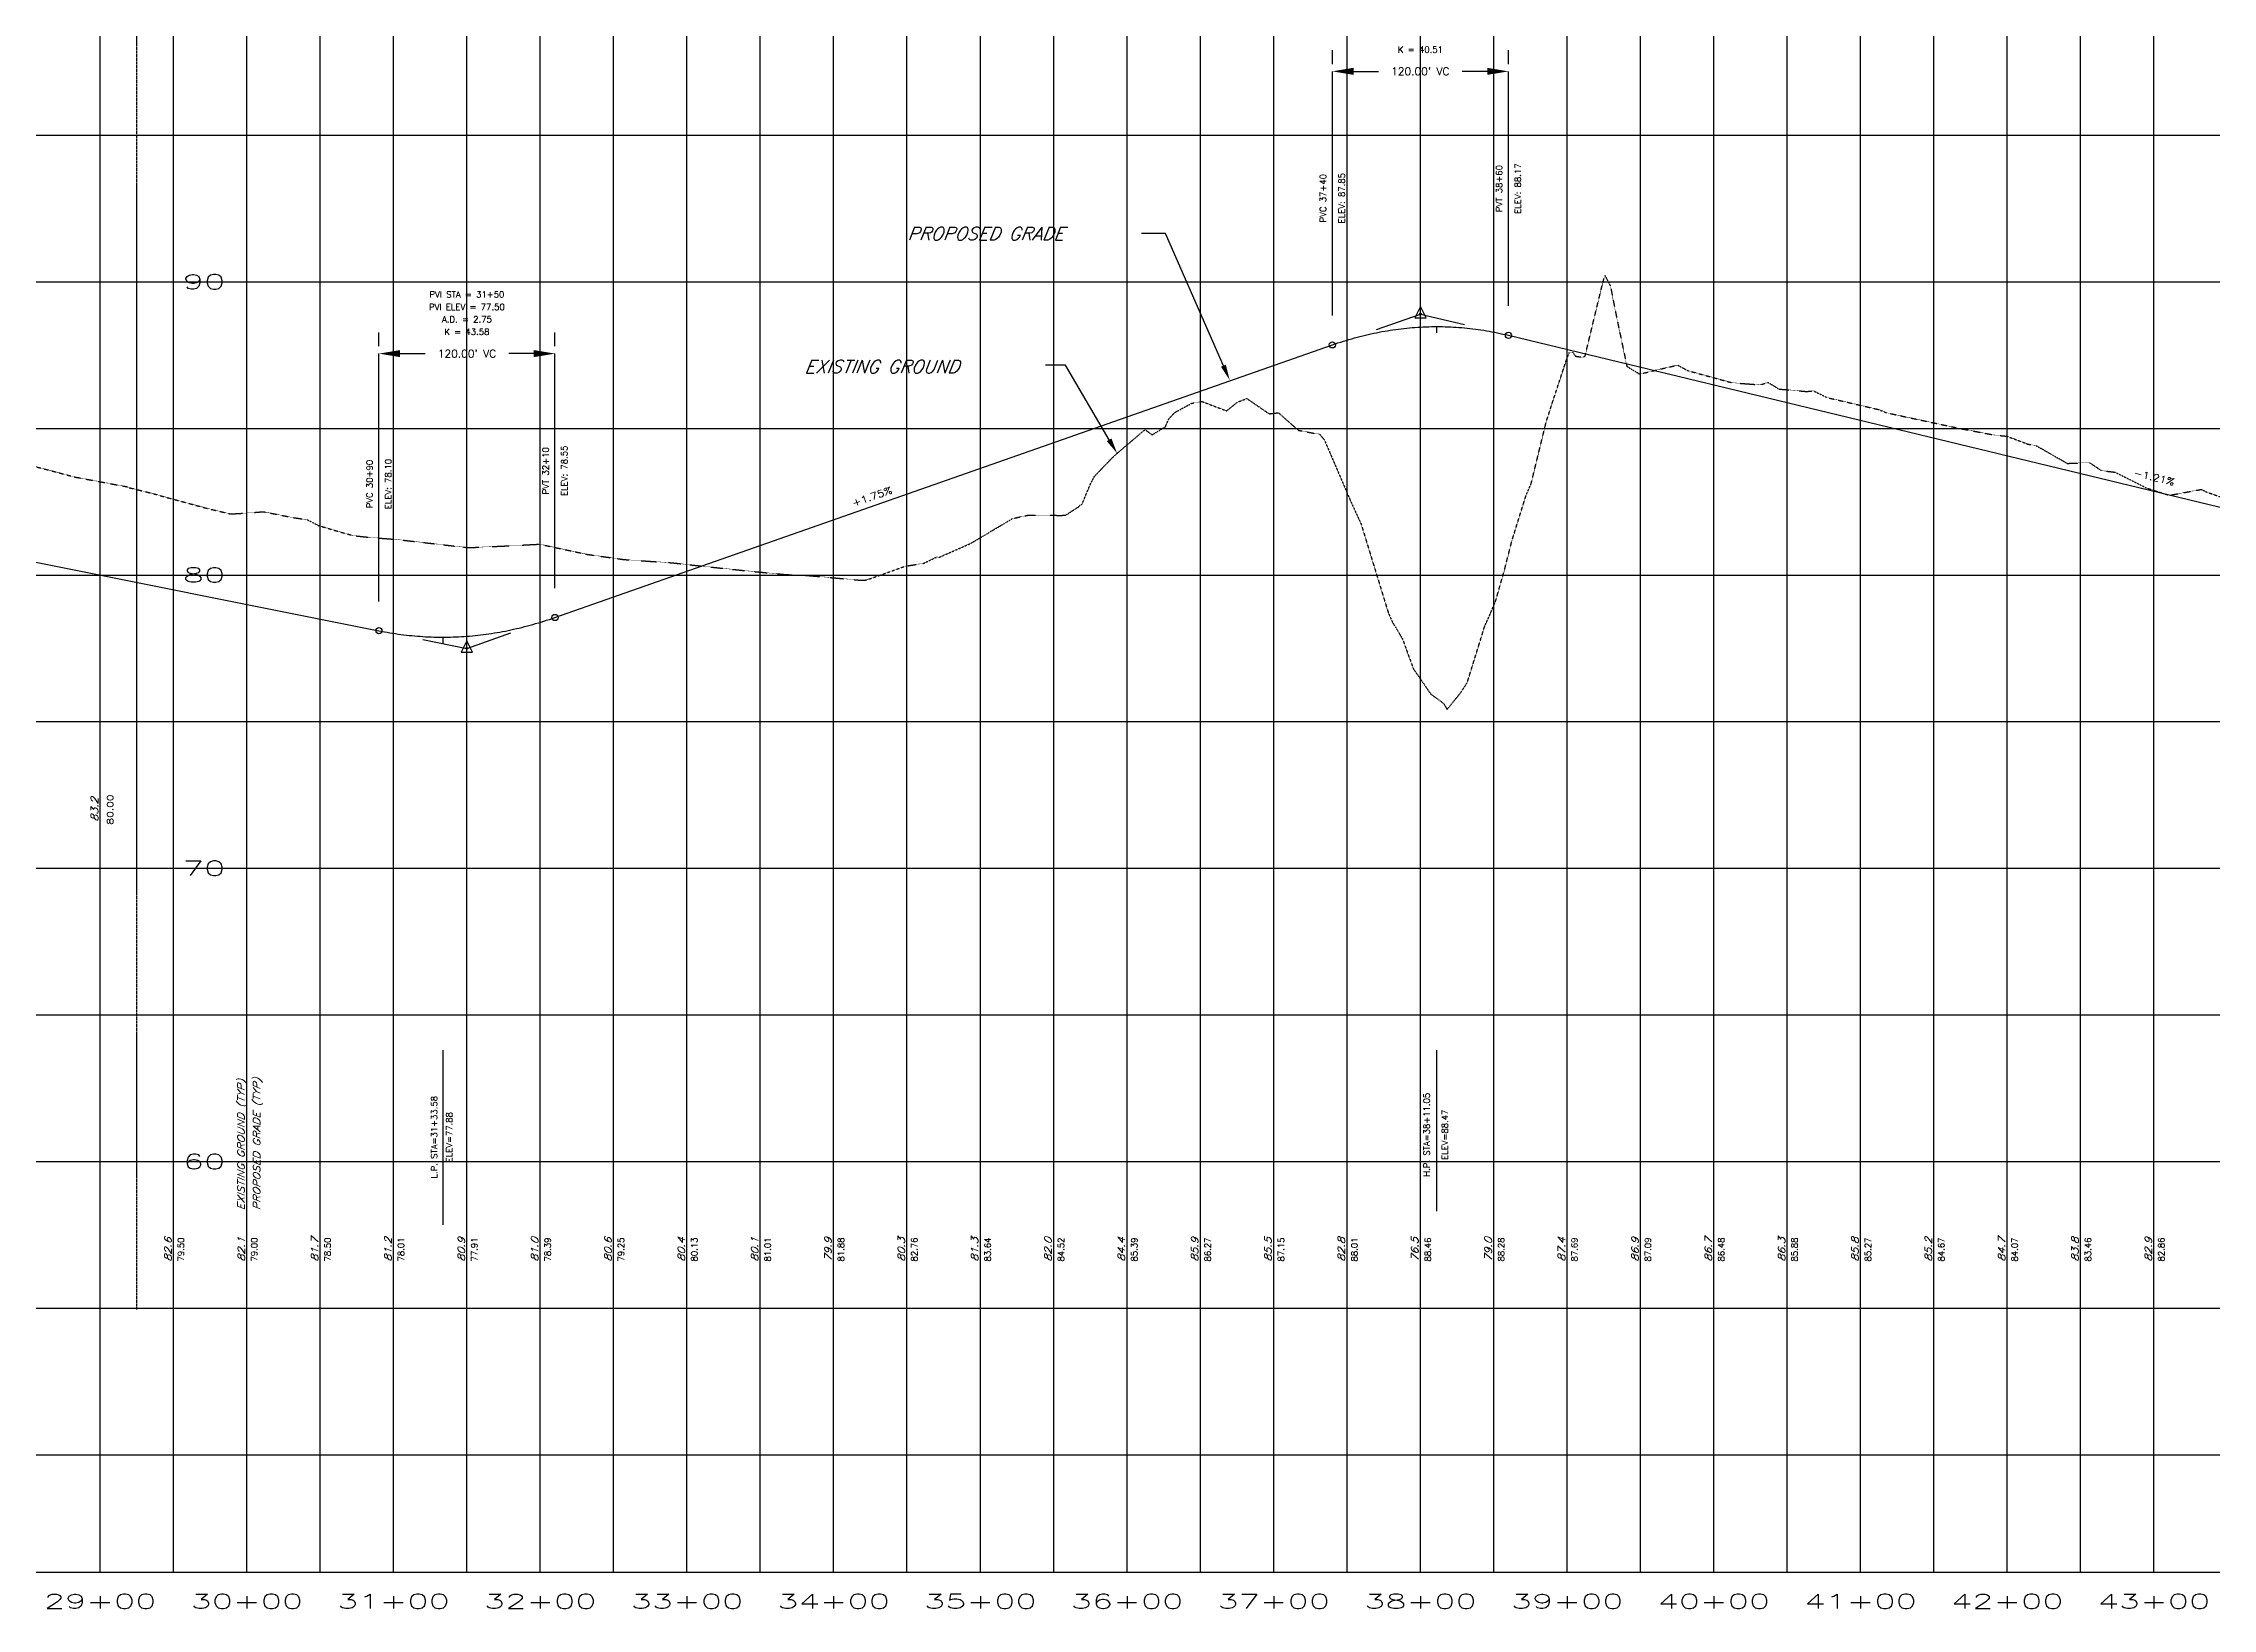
# Model space of a CAD drawing. Header units: inches. Extents: x 42 to 5940, y 215 to 3803.
# Drawn here: x 2991 to 4470, y 215 to 1283 of the extents above; entities that cross this region are included whole.
import ezdxf
from ezdxf.enums import TextEntityAlignment as Align

# ---------------------------------------------------------------- set-up
doc = ezdxf.new("R2010")
doc.units = ezdxf.units.IN
doc.header["$MEASUREMENT"] = 0
doc.linetypes.add('DASHED4', pattern=[0.1875, 0.125, -0.0625])
doc.linetypes.add('MATCH', pattern=[2.5, 1.25, -0.25, 0.25, -0.25, 0.25, -0.25])
for name, color, linetype in [('LOOP1PBASE', 6, 'Continuous'), ('LOOP1PEGCT', 3, 'Continuous'), ('LOOP1PFGCT', 3, 'Continuous'), ('LOOP1PGRID', 9, 'Continuous'), ('LOOP1PGRIDT', 6, 'Continuous'), ('LOOPPEGC', 3, 'DASHED4'), ('LOOPPEGCT', 3, 'Continuous'), ('LOOPPFGC', 5, 'Continuous'), ('LOOPPFGCT', 3, 'Continuous'), ('P2EGT', 5, 'Continuous'), ('P2MLL', 5, 'MATCH'), ('P2PGT', 5, 'Continuous'), ('P7EGD', 6, 'Continuous'), ('P7PGD', 6, 'Continuous')]:
    doc.layers.add(name, color=color, linetype=linetype)
doc.styles.add('120SL', font='simplex.shx', dxfattribs={"oblique": 22, "height": 8.48})
doc.styles.add('140', font='simplex.shx', dxfattribs={"width": 1.7, "height": 9.944})
doc.styles.add('60', font='simplex.shx', dxfattribs={"width": 1.15, "height": 6})
doc.styles.add('60L', font='simplex.shx', dxfattribs={"height": 5.3})
doc.styles.add('60S', font='simplex.shx', dxfattribs={"width": 1.15, "oblique": 22, "height": 4.8})
doc.styles.add('80CL', font='simplex.shx', dxfattribs={"width": 1.33, "height": 4})
doc.dimstyles.get("Standard").update_dxf_attribs({"dimtxt": 0.18, "dimasz": 0.18, "dimexe": 0.18, "dimexo": 0.0625, "dimgap": 0.09, "dimtad": 0, "dimtih": 1, "dimtoh": 1, "dimdec": 4, "dimzin": 0, "dimdsep": 46, "dimtxsty": 'Standard', "dimcen": 0.09, "dimadec": 0, "dimazin": 0, "dimtfac": 1, "dimtdec": 4, "dimtofl": 0, "dimtmove": 0, "dimatfit": 3, "dimfxl": 1, "dimtolj": 1, "dimtzin": 0, "dimarcsym": 0})

# ---------------------------------------------------------------- blocks, each defined once
blk = doc.blocks.new('*D4')
at = {"layer": 'DEFPOINTS', "color": 0}
for p in [(3870, 1263.5), (3990, 1263.5), (3990, 1263.5)]:
    blk.add_point(p, dxfattribs=at)
at = {"layer": 'LOOP1PFGCT', "color": 0, "lineweight": -2}
for p, q in [((3870, 1268.5), (3870, 1277.9)), ((3990, 1268.5), (3990, 1277.9)), ((3884.4, 1263.5), (3901.5, 1263.5)), ((3975.6, 1263.5), (3958.5, 1263.5))]:
    blk.add_line(p, q, dxfattribs=at)
at = {"layer": 'LOOP1PFGCT', "color": 0}
for points in [[(3884.4, 1265.9), (3884.4, 1261.1), (3870, 1263.5)], [(3975.6, 1265.9), (3975.6, 1261.1), (3990, 1263.5)]]:
    blk.add_solid(points, dxfattribs=at)
at = {"layer": 'LOOP1PFGCT', "color": 0, "insert": (3930, 1263.5), "char_height": 5.3, "attachment_point": 5, "style": '60L'}
blk.add_mtext("\\A1;120.00' VC", dxfattribs=at)
blk = doc.blocks.new('*D5')
at = {"layer": 'DEFPOINTS', "color": 0}
for p in [(3220, 1071), (3340, 1071), (3340, 1071)]:
    blk.add_point(p, dxfattribs=at)
at = {"layer": 'LOOP1PFGCT', "color": 0, "lineweight": -2}
for p, q in [((3220, 1076), (3220, 1085.4)), ((3340, 1076), (3340, 1085.4)), ((3234.4, 1071), (3251.5, 1071)), ((3325.6, 1071), (3308.5, 1071))]:
    blk.add_line(p, q, dxfattribs=at)
at = {"layer": 'LOOP1PFGCT', "color": 0}
for points in [[(3234.4, 1073.4), (3234.4, 1068.6), (3220, 1071)], [(3325.6, 1073.4), (3325.6, 1068.6), (3340, 1071)]]:
    blk.add_solid(points, dxfattribs=at)
at = {"layer": 'LOOP1PFGCT', "color": 0, "insert": (3280, 1071), "char_height": 5.3, "attachment_point": 5, "style": '60L'}
blk.add_mtext("\\A1;120.00' VC", dxfattribs=at)
blk = doc.blocks.new('PVI2')
for p, q in [((0, 0.1), (-0.075, -0.05)), ((0.075, -0.05), (0, 0.1)), ((-0.075, -0.05), (0.075, -0.05))]:
    blk.add_line(p, q)
blk.add_circle((0, 0), 0.0125)
at = {"flags": 1}
for tag, p in [('K', (0, -0.005)), ('LENGTH', (0, -0.033))]:
    blk.add_attdef(tag, text='', height=0.01, dxfattribs=at).set_placement(p, align=Align.CENTER)
blk = doc.blocks.new('PG')
at = {"layer": 'P7PGD'}
for p, q in [((-0.547, 1.251), (-0.753, 1.251)), ((-0.054, 0.124), (-0.547, 1.251))]:
    blk.add_line(p, q, dxfattribs=at)
blk.add_solid([(-0.034, 0.133), (-0.075, 0.115), (0, 0)], dxfattribs=at)
at = {"layer": 'P2PGT', "style": '120SL', "oblique": 22}
blk.add_text('PROPOSED GRADE', height=0.11, dxfattribs=at).set_placement((-2.082, 1.25), align=Align.MIDDLE)
blk = doc.blocks.new('EG')
at = {"layer": 'P7EGD'}
for p, q in [((-0.44, 0.755), (-0.611, 0.755)), ((-0.068, 0.117), (-0.44, 0.755))]:
    blk.add_line(p, q, dxfattribs=at)
blk.add_solid([(-0.049, 0.129), (-0.088, 0.106), (0, 0.001)], dxfattribs=at)
at = {"layer": 'P2EGT', "style": '120SL', "oblique": 22}
blk.add_text('EXISTING GROUND', height=0.11, dxfattribs=at).set_placement((-2.008, 0.742), align=Align.MIDDLE)

msp = doc.modelspace()

# ---------------------------------------------------------------- linework, layer by layer
at = {"layer": 'LOOP1PBASE'}
for p, q in [((100, 320), (5911.991, 320)), ((3030, 240), (3030, 320)), ((3080, 240), (3080, 320)), ((3130, 240), (3130, 320)), ((3180, 240), (3180, 320)), ((3230, 240), (3230, 320)), ((3280, 240), (3280, 320)), ((3330, 240), (3330, 320)), ((3380, 240), (3380, 320)), ((3430, 240), (3430, 320)), ((3480, 240), (3480, 320)), ((3530, 240), (3530, 320)), ((3580, 240), (3580, 320)), ((3630, 240), (3630, 320)), ((3680, 240), (3680, 320)), ((3730, 240), (3730, 320)), ((3780, 240), (3780, 320)), ((3830, 240), (3830, 320)), ((3880, 240), (3880, 320)), ((3930, 240), (3930, 320)), ((3980, 240), (3980, 320)), ((4030, 240), (4030, 320)), ((4080, 240), (4080, 320)), ((4130, 240), (4130, 320)), ((4180, 240), (4180, 320)), ((4230, 240), (4230, 320)), ((4280, 240), (4280, 320)), ((4330, 240), (4330, 320)), ((4380, 240), (4380, 320)), ((4430, 240), (4430, 320)), ((100, 240), (5911.991, 240))]:
    msp.add_line(p, q, dxfattribs=at)
at = {"layer": 'LOOP1PFGCT'}
for p, q in [((3870, 1096.95385), (3870, 1263.49854)), ((3990, 1103.49854), (3990, 1263.49854)), ((3900, 1087.47692), (3930, 1098)), ((3930, 1098), (3960, 1090.74927)), ((3941.04663, 1089.41433), (3941.04663, 1085.17433)), ((3220, 902), (3220, 1071.04615)), ((3340, 911.04615), (3340, 1071.04615)), ((3250, 876), (3280, 870)), ((3263.57542, 877.64246), (3263.57542, 873.40246)), ((3280, 870), (3310, 880.52308)), ((3263.57542, 595.92719), (3263.57542, 476.82763)), ((3941.04663, 595.92719), (3941.04663, 486.13978))]:
    msp.add_line(p, q, dxfattribs=at)
for centre in [(3990, 1083.49854), (3870, 1076.95385), (3340, 891.04615), (3220, 882)]:
    msp.add_circle(centre, 2.12, dxfattribs=at)
at = {"layer": 'LOOP1PGRID'}
for p, q in [((3030, 320), (3030, 1920)), ((3080, 320), (3080, 1920)), ((3130, 320), (3130, 1920)), ((3180, 320), (3180, 1920)), ((3230, 320), (3230, 1920)), ((3280, 320), (3280, 1920)), ((3330, 320), (3330, 1920)), ((3380, 320), (3380, 1920)), ((3430, 320), (3430, 1920)), ((3480, 320), (3480, 1920)), ((3530, 320), (3530, 1920)), ((3580, 320), (3580, 1920)), ((3630, 320), (3630, 1920)), ((3680, 320), (3680, 1920)), ((3730, 320), (3730, 1920)), ((3780, 320), (3780, 1920)), ((3830, 320), (3830, 1920)), ((3880, 320), (3880, 1920)), ((3930, 320), (3930, 1920)), ((3980, 320), (3980, 1920)), ((4030, 320), (4030, 1920)), ((4080, 320), (4080, 1920)), ((4130, 320), (4130, 1920)), ((4180, 320), (4180, 1920)), ((4230, 320), (4230, 1920)), ((4280, 320), (4280, 1920)), ((4330, 320), (4330, 1920)), ((4380, 320), (4380, 1920)), ((4430, 320), (4430, 1920)), ((100, 1220), (5911.991, 1220)), ((100, 1120), (5911.991, 1120)), ((100, 1020), (5911.991, 1020)), ((100, 920), (5911.991, 920)), ((100, 820), (5911.991, 820)), ((100, 720), (5911.991, 720)), ((100, 620), (5911.991, 620)), ((100, 520), (5911.991, 520)), ((100, 420), (5911.991, 420))]:
    msp.add_line(p, q, dxfattribs=at)
at = {"layer": 'LOOPPEGC', "flags": 128}
msp.add_lwpolyline([(100, 1852.53521), (103.74775, 1849.95671), (105.83689, 1849.84653), (116.90705, 1841.89081), (122.22956, 1841.06952), (131.18519, 1835.14973), (131.18678, 1835.20761), (132.44536, 1833.14277), (134.12642, 1831.92217), (147.36943, 1822.36225), (157.52113, 1812.31351), (175.80203, 1804.37002), (176.70368, 1803.28428), (178.1277, 1803.38319), (178.85228, 1802.94789), (179.71899, 1802.41665), (181.88519, 1800.11768), (184.03853, 1797.82772), (187.21295, 1796.36302), (189.05646, 1795.1141), (192.22286, 1793.81256), (196.32336, 1792.18392), (197.11112, 1791.61037), (197.8907, 1791.07978), (201.99573, 1789.28738), (202.88246, 1788.78728), (206.99777, 1787.16205), (207.87621, 1786.66699), (211.99373, 1784.87589), (212.63019, 1784.52718), (216.12414, 1782.74412), (216.74588, 1782.40211), (220.25823, 1780.61028), (221.08572, 1780.28179), (225.26575, 1777.97269), (226.07182, 1777.65217), (230.27182, 1775.49765), (230.70755, 1775.31105), (231.63364, 1775.0175), (234.6318, 1773.68021), (236.25932, 1772.65277), (237.10303, 1771.97368), (256.56914, 1759.3943), (258.85005, 1758.01577), (261.14744, 1756.53719), (262.21475, 1755.88752), (264.53041, 1754.39508), (266.86115, 1752.89514), (269.21528, 1751.2802), (280.24744, 1744.11831), (282.67602, 1742.55079), (283.05427, 1742.35327), (285.50391, 1740.7561), (287.99734, 1739.13068), (290.53431, 1737.47445), (300.85083, 1730.77605), (303.42937, 1729.09235), (304.01193, 1728.66872), (306.64457, 1726.95937), (310.64787, 1723.28358), (313.27921, 1721.47676), (314.64264, 1720.51289), (316.00883, 1719.65271), (316.66287, 1718.68314), (323.49574, 1712.34224), (332.50515, 1705.7432), (335.24254, 1703.33533), (345.76525, 1693.59673), (348.47494, 1691.10053), (350.63704, 1689.25407), (352.80437, 1687.2879), (363.3796, 1677.56212), (366.05517, 1674.55199), (368.75421, 1671.61726), (371.48309, 1668.64705), (374.26304, 1665.51747), (374.76017, 1664.95339), (377.58545, 1662.21974), (380.46039, 1659.44297), (383.37403, 1656.50891), (393.27952, 1647.40646), (397.22487, 1644.42136), (400.76026, 1640.0558), (411.07556, 1630.20847), (421.99139, 1620.87813), (432.72848, 1610.50097), (439.92562, 1605.49469), (442.70706, 1602.60075), (445.45699, 1599.63599), (448.183, 1596.80475), (450.89699, 1593.98067), (451.96279, 1592.78184), (474.3294, 1568.57831), (476.85806, 1566.26331), (479.40558, 1563.82112), (481.93487, 1561.5164), (484.50531, 1559.06763), (486.12915, 1557.64093), (487.77563, 1556.0863), (489.03166, 1554.45616), (493.12375, 1549.12254), (493.89082, 1548.2), (497.00032, 1546.91019), (498.19892, 1547.37615), (508.98054, 1536.69592), (518.60328, 1528.75375), (521.95666, 1526.1348), (525.82869, 1522.92892), (528.31696, 1520.86876), (530.79663, 1518.80933), (532.85784, 1517.37362), (533.67759, 1516.55746), (535.33432, 1515.92872), (538.09915, 1514.17172), (538.47653, 1513.95422), (538.74127, 1513.83637), (538.77066, 1513.75578), (540.27425, 1512.50791), (545.73616, 1505.87229), (546.12897, 1505.02208), (555.88954, 1495.09588), (561.9584, 1488.97255), (565.53494, 1485.35207), (567.20241, 1483.40874), (567.22531, 1483.40874), (576.51334, 1473.0906), (581.72424, 1465.63158), (595.49262, 1451.52432), (596.32858, 1451.17906), (596.35148, 1451.17906), (598.26548, 1450.22219), (609.3141, 1439.32214), (610.53693, 1437.88929), (610.64826, 1437.71524), (616.40376, 1432.25718), (625.45474, 1418.47527), (625.47765, 1418.47527), (627.43332, 1415.48924), (635.02601, 1407.54818), (654.58091, 1387.81384), (654.60381, 1387.81384), (661.92925, 1380.55707), (662.62591, 1379.8241), (662.6294, 1379.81994), (662.67567, 1379.78456), (662.73963, 1379.73876), (662.83361, 1379.6677), (662.98568, 1379.55279), (664.00343, 1378.78428), (683.70708, 1363.39897), (683.72998, 1363.39897), (684.84755, 1362.55071), (692.02184, 1358.10497), (692.09749, 1358.0604), (692.5394, 1357.8), (693.34134, 1357.31659), (693.7615, 1357.06331), (695.68468, 1355.91614), (698.51102, 1354.4159), (701.11822, 1352.70279), (711.22757, 1346.39281), (712.83324, 1345.36202), (712.85614, 1345.36202), (718.41403, 1341.7871), (727.76284, 1336.03093), (731.31365, 1333.88439), (734.68357, 1331.72443), (737.89337, 1329.79033), (738.79578, 1329.21104), (738.81199, 1329.21104), (740.91627, 1327.86361), (743.31788, 1326.31883), (745.71077, 1324.89341), (748.67731, 1322.99572), (751.63868, 1321.10134), (762.31019, 1314.55393), (765.35644, 1312.60195), (768.40516, 1310.77378), (771.13378, 1308.94844), (773.85921, 1307.24682), (786.78061, 1300.85925), (789.78429, 1299.29912), (792.77022, 1297.62594), (795.76658, 1295.95025), (798.75104, 1294.39736), (801.74191, 1292.72489), (804.72705, 1291.05216), (807.71291, 1289.49851), (810.6995, 1287.82499), (823.8958, 1281.40485), (826.45007, 1279.99562), (829.00152, 1278.58728), (831.93605, 1276.70782), (834.87367, 1274.82554), (837.81637, 1272.94001), (840.77091, 1271.04606), (863.23591, 1257.45935), (866.13559, 1255.48353), (869.02968, 1253.62344), (871.94034, 1251.75734), (874.85613, 1249.88794), (877.45719, 1248.13126), (880.06057, 1246.49033), (882.56003, 1245.4321), (886.89825, 1241.55651), (889.38214, 1240.09166), (900.2051, 1234.19067), (903.14983, 1232.65583), (906.104, 1231.11829), (909.06822, 1229.69995), (912.02732, 1228.16599), (914.97925, 1226.75574), (917.92181, 1225.23226), (920.86136, 1223.70833), (931.57653, 1217.87646), (934.56976, 1216.44165), (935.7882, 1215.84507), (936.99719, 1215.12846), (939.98518, 1213.22113), (942.96297, 1211.1964), (948.92286, 1207.15207), (957.61367, 1201.2588), (963.49334, 1197.26582), (965.8737, 1195.62418), (967.74932, 1194.45327), (969.62216, 1193.16884), (972.54564, 1191.41958), (975.46045, 1189.67112), (986.86791, 1181.89774), (989.74698, 1180.17393), (992.62105, 1178.33844), (995.49011, 1176.62073), (998.34955, 1174.90479), (1001.0568, 1173.30769), (1003.76678, 1171.70792), (1015.86466, 1164.94505), (1018.72514, 1163.2274), (1021.59263, 1161.50825), (1021.67856, 1161.4237), (1027.4079, 1157.98195), (1033.15716, 1154.5268), (1045.10415, 1147.8), (1047.80545, 1146.19045), (1050.5129, 1144.58153), (1051.88632, 1144.02819), (1053.40109, 1143.38201), (1056.40165, 1142.22392), (1059.51954, 1140.90178), (1068.87515, 1137.34699), (1071.97053, 1136.14774), (1075.19381, 1134.92685), (1078.50863, 1133.53535), (1079.22785, 1133.25937), (1082.57984, 1132.84113), (1088.78732, 1130.48247), (1092.22998, 1130.06238), (1094.58292, 1129.69402), (1094.59854, 1129.69402), (1095.70674, 1129.49361), (1099.31506, 1128.98623), (1101.42909, 1128.64827), (1103.60686, 1128.30319), (1111.27866, 1126.49305), (1114.97601, 1125.24276), (1118.81818, 1123.78185), (1122.84117, 1122.4481), (1126.95948, 1120.91306), (1129.17825, 1120.22591), (1131.99557, 1119.83724), (1137.29514, 1119.09001), (1137.31075, 1119.09001), (1140.50101, 1118.5375), (1141.84185, 1118.28931), (1143.07476, 1118.06168), (1149.45561, 1117.06231), (1155.68283, 1115.03355), (1163.45782, 1115.35269), (1164.23937, 1115.20451), (1167.27469, 1114.89012), (1180.00735, 1110.78754), (1180.02297, 1110.78754), (1180.6328, 1110.57115), (1188.42064, 1106.9547), (1194.91868, 1105.20513), (1198.20417, 1102.38685), (1206.99627, 1095.19947), (1213.22491, 1090.24674), (1215.57451, 1089.27441), (1218.53479, 1087.00145), (1222.71957, 1085.09287), (1222.73518, 1085.09287), (1226.59265, 1083.24565), (1231.81521, 1079.62882), (1234.09415, 1078.15043), (1236.12656, 1076.82936), (1236.2045, 1076.83561), (1249.49608, 1074.57139), (1251.27939, 1074.38846), (1252.9474, 1074.27889), (1256.06298, 1073.97667), (1257.23524, 1073.82027), (1265.43179, 1070.13474), (1265.4474, 1070.13474), (1270.56807, 1067.75455), (1271.47852, 1067.32996), (1274.76184, 1066.98648), (1279.30022, 1066.40373), (1290.37009, 1062.18238), (1291.50298, 1061.74221), (1291.97528, 1061.5567), (1296.8225, 1064.34833), (1300.54649, 1073.71569), (1305.19286, 1080.38167), (1312.3556, 1094.9539), (1313.0915, 1095.52431), (1316.21023, 1071.43968), (1319.23282, 1044.95722), (1320.05248, 1044.53228), (1323.59132, 1041.991), (1330.83932, 1043.55129), (1333.231, 1042.10379), (1339.67767, 1038.98884), (1344.28861, 1036.87955), (1350.51843, 1046.13805), (1351.61535, 1049.64371), (1352.25995, 1051.73239), (1352.82241, 1053.42149), (1354.31092, 1059.95007), (1356.67213, 1060.78573), (1363.11958, 1040.21741), (1366.09759, 1035.14469), (1367.87689, 1030.71723), (1371.8583, 1024.87415), (1372.80151, 1023.4845), (1378.64324, 1022.10154), (1384.16295, 1020.7911), (1388.93028, 1019.42636), (1392.55512, 1018.38535), (1395.40392, 1017.57398), (1397.70132, 1016.92063), (1410.11282, 1013.99716), (1412.93514, 1013.1482), (1413.59515, 1012.92939), (1415.47224, 1012.59814), (1437.66286, 1010.3823), (1437.91935, 1010.38979), (1438.02648, 1010.36496), (1438.55533, 1010.14387), (1438.56921, 1010.14015), (1438.6056, 1010.12777), (1438.64403, 1010.11466), (1438.72656, 1010.08785), (1438.76982, 1010.07429), (1438.95404, 1009.95945), (1480.73761, 995.80985), (1483.1144, 995.79426), (1484.61656, 995.17816), (1485.37646, 994.87633), (1486.13365, 994.54449), (1486.46769, 994.42741), (1486.80316, 994.30938), (1487.55161, 994.01646), (1488.29661, 993.75567), (1528.78437, 985.41424), (1529.70405, 985.07945), (1530.16041, 984.95047), (1530.59981, 984.80973), (1530.61276, 984.81075), (1531.03248, 984.81597), (1531.42408, 984.81987), (1532.11369, 984.87), (1538.33068, 983.82501), (1541.4285, 983.32011), (1570.97534, 973.40592), (1572.21089, 972.77909), (1573.54718, 972.16661), (1574.9866, 971.50685), (1575.05464, 971.50462), (1576.61788, 971.26125), (1578.30751, 971.06785), (1580.1382, 970.78686), (1582.12696, 970.55727), (1584.24898, 970.24464), (1586.54251, 969.98877), (1586.84703, 969.89422), (1610.09788, 963.1804), (1612.8338, 962.53225), (1615.66766, 961.86072), (1618.62817, 961.1577), (1621.66109, 960.4373), (1624.75741, 959.7039), (1627.96961, 958.94324), (1631.37934, 958.44192), (1632.07466, 958.31655), (1635.34267, 957.26574), (1638.84267, 956.14033), (1646.92639, 953.38031), (1655.88521, 950.42085), (1660.86154, 949.58104), (1667.22774, 947.9426), (1668.61495, 949.52225), (1670.71368, 952.7569), (1678.2145, 964.34521), (1680.67257, 968.73499), (1685.33765, 979.22711), (1710.97381, 985.68493), (1719.92107, 985.79112), (1722.66934, 986.90236), (1752.18203, 992.01976), (1766.25782, 993.60408), (1767.8631, 993.57409), (1768.27936, 993.51096), (1770.08466, 993.87695), (1814.20669, 1005.03712), (1821.97527, 997.89386), (1835.24463, 989.8918), (1850.71188, 885.62676), (1856.68959, 845.58509), (1864.89806, 846.04129), (1869.80203, 846.2), (1872.25367, 861.53341), (1874.858, 874.91851), (1887.89014, 947.09324), (1904.98342, 1038.46047), (1908.9713, 1041.07324), (1922.01535, 1039.80894), (1929.12328, 1040.16236), (1938.06106, 1042.5468), (1954.24721, 1045.39591), (1969.81502, 1050.00668), (1987.36523, 1051.03723), (2020.303, 1048.50879), (2024.57703, 1047.70543), (2041.9375, 1050.44972), (2044.35403, 1050.7844), (2047.13276, 1051.04563), (2053.15523, 1051.82935), (2061.34412, 1052.89716), (2071.65439, 1054.20134), (2071.73638, 1054.22952), (2072.94649, 1054.64557), (2082.02524, 1057.51846), (2084.66159, 1058.28141), (2086.3587, 1058.77453), (2094.24245, 1061.23065), (2094.24527, 1061.23534), (2097.86757, 1060.30173), (2109.24392, 1051.63616), (2109.37089, 1051.28604), (2109.37446, 1051.27822), (2109.39276, 1051.27822), (2110.34639, 1049.06719), (2115.38857, 1046.66515), (2115.47749, 1046.63138), (2116.37127, 1046.45353), (2120.64312, 1045.53171), (2123.19995, 1044.92792), (2141.04998, 1022.35971), (2145.82074, 1016.95901), (2145.83903, 1016.95901), (2147.42161, 1015.06294), (2151.61727, 1026.79821), (2152.47663, 1026.83854), (2161.35268, 1029.04773), (2167.15271, 1028.03419), (2171.42575, 1028.77686), (2175.15426, 1027.45728), (2181.20998, 1024.89463), (2182.26701, 1024.5114), (2182.28531, 1024.5114), (2185.78635, 1023.00194), (2201.26416, 1016.18377), (2209.6541, 1011.9417), (2213.55344, 1010.2314), (2218.71328, 1010.47225), (2218.73158, 1010.47225), (2220.64613, 1010.46105), (2234.22549, 1013.62901), (2236.8004, 1014.02208), (2241.46854, 1014.47402), (2242.72127, 1014.73107), (2243.74719, 1014.8851), (2244.8201, 1015.45932), (2255.15955, 1016.54417), (2255.17785, 1016.54417), (2258.785, 1016.70473), (2276.90642, 1013.57775), (2282.45129, 1015.11764), (2282.45897, 1015.11764), (2283.58009, 1015.41312), (2300.10116, 1011.76433), (2321.681, 1009.44611), (2332.48637, 1007.39916), (2333.78012, 1008.20706), (2335.84535, 1007.90472), (2352.11171, 1003.68882), (2388.79857, 995.58108), (2393.21391, 995.71211), (2398.47582, 995.81746), (2427.17221, 999.04295), (2447.17441, 990.14156), (2462.8805, 984.78883), (2479.75726, 980.00767), (2504.30204, 976.17464), (2508.14702, 976.08708), (2526.95907, 975.86251), (2536.84814, 978.03226), (2561.46211, 982.40213), (2577.84997, 981.22568), (2600.46527, 982.35536), (2616.89003, 990.55263), (2617.28072, 990.66058), (2617.57539, 990.77921), (2644.2011, 995.4854), (2665.28619, 1000.22291), (2678.04826, 998.87975), (2683.9997, 999.69859), (2688.67162, 1000.26459), (2720.25785, 1009.31893), (2724.5828, 1009.92219), (2724.59923, 1009.92219), (2727.84041, 1010.21364), (2728.25983, 1010.32089), (2732.38426, 1011.03104), (2756.23435, 1013.92793), (2756.24213, 1013.92793), (2757.37989, 1014.04337), (2767.98932, 1014.87112), (2795.64247, 1020.1896), (2798.45928, 1020.68729), (2801.83099, 1021.80396), (2825.26709, 1032.50728), (2853.28292, 1035.62079), (2865.32953, 1039.09363), (2872.9597, 1039.94003), (2885.99257, 1046.35622), (2892.29078, 1046.38582), (2904.02428, 1047.27431), (2916.69562, 1050.24693), (2926.98084, 1094.17214), (2927.63801, 1097.00564), (2928.78694, 1096.629), (2933.45855, 1096.70263), (2933.72473, 1094.98306), (2934.40098, 1094.34139), (2947.45254, 1029.08451), (2951.80364, 1007.58779), (2952.38275, 1007.56737), (2954.9477, 1006.40846), (2973.88796, 999.02089), (2986.29729, 993.82335), (3012.90124, 986.8103), (3045.75766, 980.66099), (3048.05813, 980.32093), (3049.26567, 979.76819), (3049.94954, 979.52553), (3065.51295, 975.70108), (3073.26562, 973.49619), (3102.43753, 965.59545), (3102.46037, 965.59545), (3118.11422, 961.83931), (3118.63501, 961.82345), (3120.60411, 961.73284), (3131.63228, 962.39501), (3131.65513, 962.39501), (3141.21173, 963.18352), (3160.82703, 959.2908), (3160.84988, 959.2908), (3171.06021, 957.75258), (3178.78052, 953.82125), (3190.02178, 950.40146), (3190.04463, 950.40146), (3202.46149, 946.87331), (3215.49575, 945.51063), (3219.21653, 945.24578), (3219.23938, 945.24578), (3227.81996, 944.59971), (3231.14492, 944.38491), (3248.41129, 942.4147), (3248.43413, 942.4147), (3277.60604, 939.0325), (3277.62889, 939.0325), (3280.25048, 938.72945), (3281.41527, 938.69363), (3282.18797, 938.70589), (3306.80079, 939.84739), (3306.82364, 939.84739), (3328.79727, 941.00253), (3332.50773, 940.42253), (3335.99554, 939.65339), (3336.01839, 939.65339), (3358.64626, 934.81698), (3358.65692, 934.81698), (3362.56239, 933.99772), (3386.95189, 930.56683), (3418.62716, 928.4172), (3419.41273, 928.29116), (3421.24898, 928.1837), (3442.12079, 925.86255), (3475.43548, 922.38453), (3497.28969, 920.33532), (3513.05985, 919.59981), (3546.87907, 916.58431), (3549.0534, 916.38578), (3552.45858, 916.66217), (3578.66694, 926), (3591.25609, 927.97913), (3600.32724, 932.29707), (3601.89432, 932.04586), (3623.4792, 941.58069), (3651.96817, 958.54613), (3657.76787, 959.791), (3662.61695, 960.81393), (3663.19002, 960.87569), (3685.38531, 960.67476), (3688.2243, 960.83848), (3696.63551, 966.33429), (3697.09937, 966.56578), (3698.26172, 967.83542), (3699.20826, 968.04799), (3705.09671, 982.14226), (3707.82536, 987.34026), (3721.23372, 1001.27854), (3740.69651, 1017.83451), (3741.61768, 1018.64699), (3742.53282, 1019.02425), (3746.9401, 1015.67722), (3747.05033, 1015.57556), (3756.19867, 1021.20284), (3758.45792, 1026.44859), (3762.6616, 1030.93865), (3774.15522, 1037.16698), (3781.05559, 1038.33151), (3797.86511, 1031.94194), (3805.06787, 1037.77019), (3811.64493, 1040.37742), (3826.88519, 1029.93291), (3833.19259, 1030.66393), (3833.21629, 1030.66393), (3846.7149, 1018.72546), (3861.34101, 1015.9637), (3861.36471, 1015.9637), (3864.50711, 1012.13165), (3882.15827, 970.95078), (3889.48943, 954.80479), (3889.51313, 954.80479), (3891.78444, 947.47678), (3908.02792, 894.4211), (3910.86808, 887.94377), (3917.63785, 876.64275), (3917.66155, 876.64275), (3925.14295, 856.10347), (3936.91381, 838.92246), (3945.78627, 832.45422), (3945.80997, 832.45422), (3948.16079, 828.30398), (3957.35937, 839.66093), (3961.88229, 846.56775), (3973.93469, 885.50697), (3973.95839, 885.50697), (3976.97116, 892.02241), (3981.1677, 902.02173), (3987.05702, 922.53466), (3992.47921, 943.79741), (4002.08311, 974.60811), (4002.10681, 974.60811), (4005.33131, 981.86709), (4015.73031, 1024.37425), (4020.02646, 1037.86905), (4030.23153, 1068.72147), (4030.25523, 1068.72147), (4031.50403, 1071.79511), (4033.74202, 1071.91924), (4035.63303, 1069.24943), (4040.7277, 1068.50104), (4042.21743, 1069.26741), (4053.6223, 1116.58823), (4055.57966, 1123.87494), (4055.83352, 1124.16733), (4058.37995, 1119.2057), (4058.40365, 1119.2057), (4059.51443, 1116.96593), (4063.59401, 1096.19337), (4063.69739, 1095.70214), (4063.69755, 1095.70214), (4070.71636, 1062.28572), (4079.4405, 1057.06184), (4094.44473, 1060.65164), (4105.28979, 1063.16604), (4112.24336, 1059.38466), (4142.45309, 1051.14453), (4161.64011, 1049.7166), (4166.97625, 1051.35658), (4174.55687, 1046.72902), (4177.84726, 1046.57469), (4193.19969, 1045.15051), (4197.8976, 1045.62367), (4207.29696, 1041.00652), (4242.23538, 1032.88083), (4247.78466, 1030.65021), (4293.8838, 1020.76199), (4294.45346, 1020.65673), (4294.9904, 1020.47201), (4295.52802, 1020.35603), (4321.24097, 1015.46199), (4329.75442, 1014.68388), (4344.07232, 1009.26014), (4349.75371, 1008.2255), (4370.90198, 996.11335), (4386.05031, 996.69716), (4394.2524, 991.18545), (4399.78232, 990.59065), (4403.53665, 990.09482), (4425.32525, 979.21488), (4440.36557, 974.39622), (4440.38199, 974.39622), (4440.5131, 974.35138), (4462.33665, 978.37609), (4466.21143, 976.46984), (4474.09988, 973.73883), (4480.96524, 969.00401), (4480.98166, 969.00401), (4490.38785, 962.49255), (4505.44576, 956.04822), (4506.30864, 953.53732), (4508.78639, 951.35185), (4508.79167, 951.35185), (4512.33249, 948.07635), (4513.05212, 947.9629), (4528.8072, 930.84103), (4539.06198, 926.4191), (4545.78036, 916.4827), (4566.94033, 913.06066), (4567.12685, 912.80221), (4567.26124, 913.87885), (4574.411, 964.52347), (4575.35125, 954.84783), (4580.21398, 904.30278), (4589.00042, 907.20938), (4607.71568, 913.97768), (4610.90214, 916.17551), (4612.4582, 917.85686), (4617.81793, 915.13769), (4634.76998, 925.6281), (4642.97115, 931.43434), (4648.36603, 935.61439), (4658.55807, 942.52872), (4662.12839, 940.56358), (4662.16317, 940.56358), (4663.375, 940.08041), (4680.79966, 948.22923), (4681.32042, 948.3349), (4681.3552, 948.3349), (4694.67449, 950.73789), (4698.7451, 952.90651), (4700.51244, 942.54894), (4700.54722, 942.54894), (4711.91852, 852.69427), (4719.70447, 788.83696), (4719.73925, 788.83696), (4722.0324, 766.22552), (4725.21185, 738.57166), (4726.1505, 729.65401), (4727.64081, 711.82097), (4732.98754, 670.46033), (4736.73133, 640.33944), (4738.35956, 637.83729), (4738.89649, 636.51752), (4738.93127, 636.51752), (4740.58268, 632.25694), (4747.84364, 611.58522), (4749.52043, 608.88593), (4758.08852, 607.10591), (4758.1233, 607.10591), (4768.36584, 606.17815), (4777.28054, 604.17287), (4777.31532, 604.17287), (4778.71197, 604.14435), (4783.73331, 606.46896), (4787.47923, 607.56085), (4787.48441, 607.56085), (4787.96665, 607.71942), (4795.77237, 611.19416), (4806.13233, 613.88236), (4816.8457, 599.25152), (4819.45009, 595.74745), (4820.54709, 594.27094), (4821.15082, 593.43188), (4824.59526, 591.62418), (4832.55283, 589.76166), (4848.32541, 586.94199), (4856.34628, 585.67388), (4866.56828, 579.64392), (4890.98006, 574.26734), (4921.4396, 572.79151), (4933.04399, 573.2614), (4936.88936, 573.39793), (4947.78405, 574.21335), (4966.46939, 574.07323), (4973.62724, 574.44257), (4973.64367, 574.44257), (4975.62751, 574.51144), (5012.59482, 568.42427), (5014.22691, 568.09871), (5014.24334, 568.09871), (5027.47748, 565.19357), (5049.57112, 570.23705), (5054.82659, 571.90362), (5054.84301, 571.90362), (5078.08302, 579.29318), (5095.42626, 579.55743), (5095.44268, 579.55743), (5101.8234, 579.63237), (5128.17271, 582.244), (5136.02593, 581.19918), (5136.04236, 581.19918), (5143.79116, 580.07944), (5170.40279, 579.73413), (5176.6256, 578.98871), (5176.64203, 578.98871), (5178.47004, 578.77164), (5215.23385, 585.48), (5217.22528, 586.13407), (5217.2417, 586.13407), (5229.86573, 589.92717), (5235.74017, 590.01259), (5254.00215, 593.78034), (5257.82495, 594.56503), (5257.84138, 594.56503), (5266.37024, 596.17959), (5273.24245, 598.16305), (5284.09615, 593.97466), (5288.6912, 603.8515), (5290.92025, 610.15329), (5298.42462, 635.31952), (5298.44105, 635.31952), (5298.51654, 635.54478), (5306.36846, 662.60671), (5306.36859, 662.60671), (5312.95231, 684.91822), (5325.69335, 725.16143), (5339.24452, 753.3529), (5351.89077, 783.8603), (5361.53177, 814.96807), (5387.27606, 885.21534), (5397.45307, 892.32579), (5405.39819, 895.24571), (5448.03141, 920.30804), (5456.22057, 925.42548), (5456.86774, 925.4023), (5459.91288, 926.39144), (5466.0063, 940.2052), (5492.79773, 1001.18915), (5499.29358, 1001.67505), (5516.36172, 1008.40064), (5516.92947, 1005.68944), (5523.9114, 1004.54229), (5538.07962, 994.44485), (5550.60616, 986.59092), (5552.85239, 986.06224), (5555.44531, 983.79752), (5561.0221, 966.82451), (5564.06132, 957.9285), (5568.01696, 946.31896), (5570.2755, 947.01008), (5573.58242, 948.02719), (5586.46909, 952.19167), (5592.1765, 954.00626), (5596.01336, 955.22403), (5598.78132, 956.10435), (5600.86835, 956.82504), (5602.49657, 957.33216), (5603.46723, 957.61812), (5604.30374, 957.86474), (5605.30888, 958.2117), (5606.15596, 958.50439), (5615.10288, 960.86176), (5624.71628, 961.61239), (5635.70105, 955.74942), (5638.00604, 955.1316), (5640.83133, 954.37097), (5644.38504, 953.41423), (5648.99987, 952.1707), (5653.65682, 950.93117), (5665.87822, 999.51364), (5666.05603, 1000.19962), (5666.09769, 1000.20432), (5666.11329, 1000.20294), (5677.82679, 1000.76205), (5685.21022, 1001.05224), (5702.46416, 1001.01535), (5702.49121, 1001.01535), (5702.99086, 1001.00666), (5718.7183, 997.55413), (5727.12858, 997.98), (5727.15563, 997.98), (5728.61781, 997.99038), (5746.74751, 996.25982), (5751.793, 995.59525), (5751.82005, 995.59525), (5758.99182, 994.38975), (5770.43273, 995.90056), (5776.45742, 994.76099), (5776.48448, 994.76099), (5787.34482, 991.93539), (5801.08856, 990.66624), (5801.1155, 990.66624), (5812.82863, 989.16463), (5823.77972, 987.33648), (5836.61306, 984.74852), (5863.07835, 988.17347)], dxfattribs=at)
at = {"layer": 'LOOPPFGC'}
for p, q in [((3990, 1083.49854), (4648.75, 924.28455)), ((2280, 1070), (3220, 882)), ((3340, 891.04615), (3870, 1076.95385))]:
    msp.add_line(p, q, dxfattribs=at)
at = {"layer": 'LOOPPFGC', "flags": 128}
for points in [[(3870, 1076.95385), (3871.875, 1077.60286), (3873.75, 1078.23452), (3875.625, 1078.84882), (3877.5, 1079.44576), (3879.375, 1080.02534), (3881.25, 1080.58757), (3883.125, 1081.13244), (3885, 1081.65995), (3886.875, 1082.17011), (3888.75, 1082.66291), (3890.625, 1083.13835), (3892.5, 1083.59643), (3894.375, 1084.03716), (3896.25, 1084.46053), (3898.125, 1084.86654), (3900, 1085.2552), (3901.875, 1085.62649), (3903.75, 1085.98044), (3905.625, 1086.31702), (3907.5, 1086.63625), (3909.375, 1086.93811), (3911.25, 1087.22263), (3913.125, 1087.48978), (3915, 1087.73958), (3916.875, 1087.97202), (3918.75, 1088.1871), (3920.625, 1088.38483), (3922.5, 1088.56519), (3924.375, 1088.72821), (3926.25, 1088.87386), (3928.125, 1089.00216), (3930, 1089.1131), (3931.875, 1089.20668), (3933.75, 1089.2829), (3935.625, 1089.34177), (3937.5, 1089.38328), (3939.375, 1089.40743), (3941.25, 1089.41423), (3943.125, 1089.40367), (3945, 1089.37575), (3946.875, 1089.33047), (3948.75, 1089.26784), (3950.625, 1089.18785), (3952.5, 1089.0905), (3954.375, 1088.9758), (3956.25, 1088.84374), (3958.125, 1088.69432), (3960, 1088.52754), (3961.875, 1088.34341), (3963.75, 1088.14192), (3965.625, 1087.92307), (3967.5, 1087.68686), (3969.375, 1087.4333), (3971.25, 1087.16238), (3973.125, 1086.87411), (3975, 1086.56847), (3976.875, 1086.24548), (3978.75, 1085.90513), (3980.625, 1085.54742), (3982.5, 1085.17236), (3984.375, 1084.77994), (3986.25, 1084.37016), (3988.125, 1083.94303), (3990, 1083.49854)], [(3220, 882), (3221.875, 881.63307), (3223.75, 881.28227), (3225.625, 880.94761), (3227.5, 880.62909), (3229.375, 880.3267), (3231.25, 880.04044), (3233.125, 879.77033), (3235, 879.51635), (3236.875, 879.2785), (3238.75, 879.05679), (3240.625, 878.85122), (3242.5, 878.66178), (3244.375, 878.48848), (3246.25, 878.33131), (3248.125, 878.19028), (3250, 878.06538), (3251.875, 877.95663), (3253.75, 877.864), (3255.625, 877.78752), (3257.5, 877.72716), (3259.375, 877.68295), (3261.25, 877.65487), (3263.125, 877.64292), (3265, 877.64712), (3266.875, 877.66744), (3268.75, 877.70391), (3270.625, 877.75651), (3272.5, 877.82524), (3274.375, 877.91011), (3276.25, 878.01112), (3278.125, 878.12826), (3280, 878.26154), (3281.875, 878.41095), (3283.75, 878.5765), (3285.625, 878.75819), (3287.5, 878.95601), (3289.375, 879.16997), (3291.25, 879.40006), (3293.125, 879.64629), (3295, 879.90865), (3296.875, 880.18715), (3298.75, 880.48179), (3300.625, 880.79256), (3302.5, 881.11947), (3304.375, 881.46252), (3306.25, 881.82169), (3308.125, 882.19701), (3310, 882.58846), (3311.875, 882.99605), (3313.75, 883.41977), (3315.625, 883.85963), (3317.5, 884.31562), (3319.375, 884.78776), (3321.25, 885.27602), (3323.125, 885.78042), (3325, 886.30096), (3326.875, 886.83764), (3328.75, 887.39044), (3330.625, 887.95939), (3332.5, 888.54447), (3334.375, 889.14569), (3336.25, 889.76304), (3338.125, 890.39653), (3340, 891.04615)]]:
    msp.add_lwpolyline(points, dxfattribs=at)
at = {"layer": 'P2MLL'}
msp.add_line((3055, 419.05427), (3055, 1556.52571), dxfattribs=at)

# ---------------------------------------------------------------- block references
at = {"xscale": 80, "yscale": 80, "zscale": 80}
for name, p in [('PG', (3800.02887, 1052.82582)), ('EG', (3723.2869, 1002.79706))]:
    msp.add_blockref(name, p, dxfattribs=at)
at = {"layer": 'LOOP1PFGCT', "xscale": 50.90036014405769, "yscale": 50.90036014405769, "zscale": 50.90036014405764}
for p in [(3930, 1098), (3280, 870)]:
    msp.add_blockref('PVI2', p, dxfattribs=at)

# ---------------------------------------------------------------- texts
at = {"layer": 'LOOP1PBASE', "style": '140', "width": 1.7}
for s, p in [('29+00', (3030, 220.06899)), ('30+00', (3130, 220.06899)), ('31+00', (3230, 220.06899)), ('32+00', (3330, 220.06899)), ('33+00', (3430, 220.06899)), ('34+00', (3530, 220.06899)), ('35+00', (3630, 220.06899)), ('36+00', (3730, 220.06899)), ('37+00', (3830, 220.06899)), ('38+00', (3930, 220.06899)), ('39+00', (4030, 220.06899)), ('40+00', (4130, 220.06899)), ('41+00', (4230, 220.06899)), ('42+00', (4330, 220.06899)), ('43+00', (4430, 220.06899))]:
    msp.add_text(s, height=9.944, dxfattribs=at).set_placement(p, align=Align.MIDDLE_CENTER)
at = {"layer": 'LOOP1PEGCT', "style": '60S', "oblique": 22, "width": 1.15}
msp.add_text('83.2', height=4.8, rotation=90, dxfattribs=at).set_placement((3030, 760), align=Align.BOTTOM_CENTER)
msp.add_text('EXISTING GROUND (TYP)', height=4.8, rotation=90, dxfattribs=at).set_placement((3128.4, 486.78805))
at = {"layer": 'LOOP1PFGCT', "style": '60L'}
for s, p in [('K = 40.51', (3930, 1276.21854)), ('PVI STA = 31+50', (3280, 1109.20615)), ('PVI ELEV = 77.50', (3280, 1100.72615)), ('A.D. = 2.75', (3280, 1092.24615)), ('K = 43.58', (3280, 1083.76615))]:
    msp.add_text(s, height=4.24, dxfattribs=at).set_placement(p, align=Align.CENTER)
for s, p in [('PVT 38+60', (3985.76, 1183.49854)), ('PVC 37+40', (3865.76, 1176.95385)), ('PVT 32+10', (3335.76, 991.04615)), ('PVC 30+90', (3215.76, 982)), ('L.P. STA=31+33.58', (3259.81076, 536.55604)), ('H.P. STA=38+11.05', (3936.30847, 538.24769)), ('ELEV=77.88', (3270.06007, 536.55604)), ('ELEV=88.47', (3948.76483, 538.24769))]:
    msp.add_text(s, height=4.24, rotation=90, dxfattribs=at).set_placement(p, align=Align.CENTER)
for s, p in [('ELEV: 88.17', (3994.24, 1183.49854)), ('ELEV: 87.85', (3874.24, 1176.95385)), ('ELEV: 78.55', (3344.24, 991.04615)), ('ELEV: 78.10', (3224.24, 982)), ('79.50', (3082.89414, 460)), ('79.00', (3132.89414, 460)), ('78.50', (3182.89414, 460)), ('78.01', (3232.89414, 460)), ('77.91', (3282.89414, 460)), ('78.39', (3332.89414, 460)), ('79.25', (3382.89414, 460)), ('80.13', (3432.89414, 460)), ('81.01', (3482.89414, 460)), ('81.88', (3532.89414, 460)), ('82.76', (3582.89414, 460)), ('83.64', (3632.89414, 460)), ('84.52', (3682.89414, 460)), ('85.39', (3732.89414, 460)), ('86.27', (3782.89414, 460)), ('87.15', (3832.89414, 460)), ('88.01', (3882.89414, 460)), ('88.46', (3932.89414, 460)), ('88.28', (3982.89414, 460)), ('87.69', (4032.89414, 460)), ('87.09', (4082.89414, 460)), ('86.48', (4132.89414, 460)), ('85.88', (4182.89414, 460)), ('85.27', (4232.89414, 460)), ('84.67', (4282.89414, 460)), ('84.07', (4332.89414, 460)), ('83.46', (4382.89414, 460)), ('82.86', (4432.89414, 460))]:
    msp.add_text(s, height=4.24, rotation=90, dxfattribs=at).set_placement(p, align=Align.TOP_CENTER)
at = {"layer": 'LOOP1PFGCT', "style": '60', "width": 1.15}
msp.add_text('-1.21%', height=4.8, rotation=346.41697222, dxfattribs=at).set_placement((4429.31482, 982.8609), align=Align.BOTTOM_CENTER)
at = {"layer": 'LOOP1PFGCT', "style": '80CL', "width": 1.33}
msp.add_text('80.00', height=4, rotation=90, dxfattribs=at).set_placement((3034.8373, 760), align=Align.TOP_CENTER)
at = {"layer": 'LOOP1PFGCT', "style": '60S', "oblique": 22, "width": 1.15}
msp.add_text('PROPOSED GRADE (TYP)', height=4.8, rotation=90, dxfattribs=at).set_placement((3139.0773, 486.78805))
at = {"layer": 'LOOP1PGRIDT', "style": '140', "width": 1.7}
for s, p in [('90', (3115.3228, 1120)), ('80', (3115.3228, 920)), ('70', (3115.3228, 720)), ('60', (3115.3228, 520))]:
    msp.add_text(s, height=9.944, dxfattribs=at).set_placement(p, align=Align.MIDDLE_RIGHT)
at = {"layer": 'LOOPPEGCT', "style": '60S', "oblique": 22, "width": 1.15}
for s, p in [('82.6', (3080, 460)), ('82.1', (3130, 460)), ('81.7', (3180, 460)), ('81.2', (3230, 460)), ('80.9', (3280, 460)), ('81.0', (3330, 460)), ('80.6', (3380, 460)), ('80.4', (3430, 460)), ('80.1', (3480, 460)), ('79.9', (3530, 460)), ('80.3', (3580, 460)), ('81.3', (3630, 460)), ('82.0', (3680, 460)), ('84.4', (3730, 460)), ('85.9', (3780, 460)), ('85.5', (3830, 460)), ('82.8', (3880, 460)), ('76.5', (3930, 460)), ('79.0', (3980, 460)), ('87.4', (4030, 460)), ('86.9', (4080, 460)), ('86.7', (4130, 460)), ('86.3', (4180, 460)), ('85.8', (4230, 460)), ('85.2', (4280, 460)), ('84.7', (4330, 460)), ('83.8', (4380, 460)), ('82.9', (4430, 460))]:
    msp.add_text(s, height=4.8, rotation=90, dxfattribs=at).set_placement(p, align=Align.BOTTOM_CENTER)
at = {"layer": 'LOOPPFGCT', "style": '60', "width": 1.15}
msp.add_text('+1.75%', height=4.8, rotation=19.3293, dxfattribs=at).set_placement((3557.4553, 969.85275), align=Align.BOTTOM_CENTER)

# ---------------------------------------------------------------- dimensions: what is measured, and where the dimension line sits
at = {"layer": 'LOOP1PFGCT'}
for base, p1, p2, picture, middle in [((3990, 1263.49854), (3870, 1263.49854), (3990, 1263.49854), '*D4', (3930, 1263.49854)), ((3340, 1071.04615), (3220, 1071.04615), (3340, 1071.04615), '*D5', (3280, 1071.04615))]:
    dim = msp.add_linear_dim(base=base, p1=p1, p2=p2, text="120.00' VC", dimstyle='Standard', override={"dimscale": 80, "dimtxsty": '60L'}, dxfattribs=at)
    dim.commit()
    dim.dimension.update_dxf_attribs({"geometry": picture, "text_midpoint": middle})

doc.saveas('drawing.dxf')
